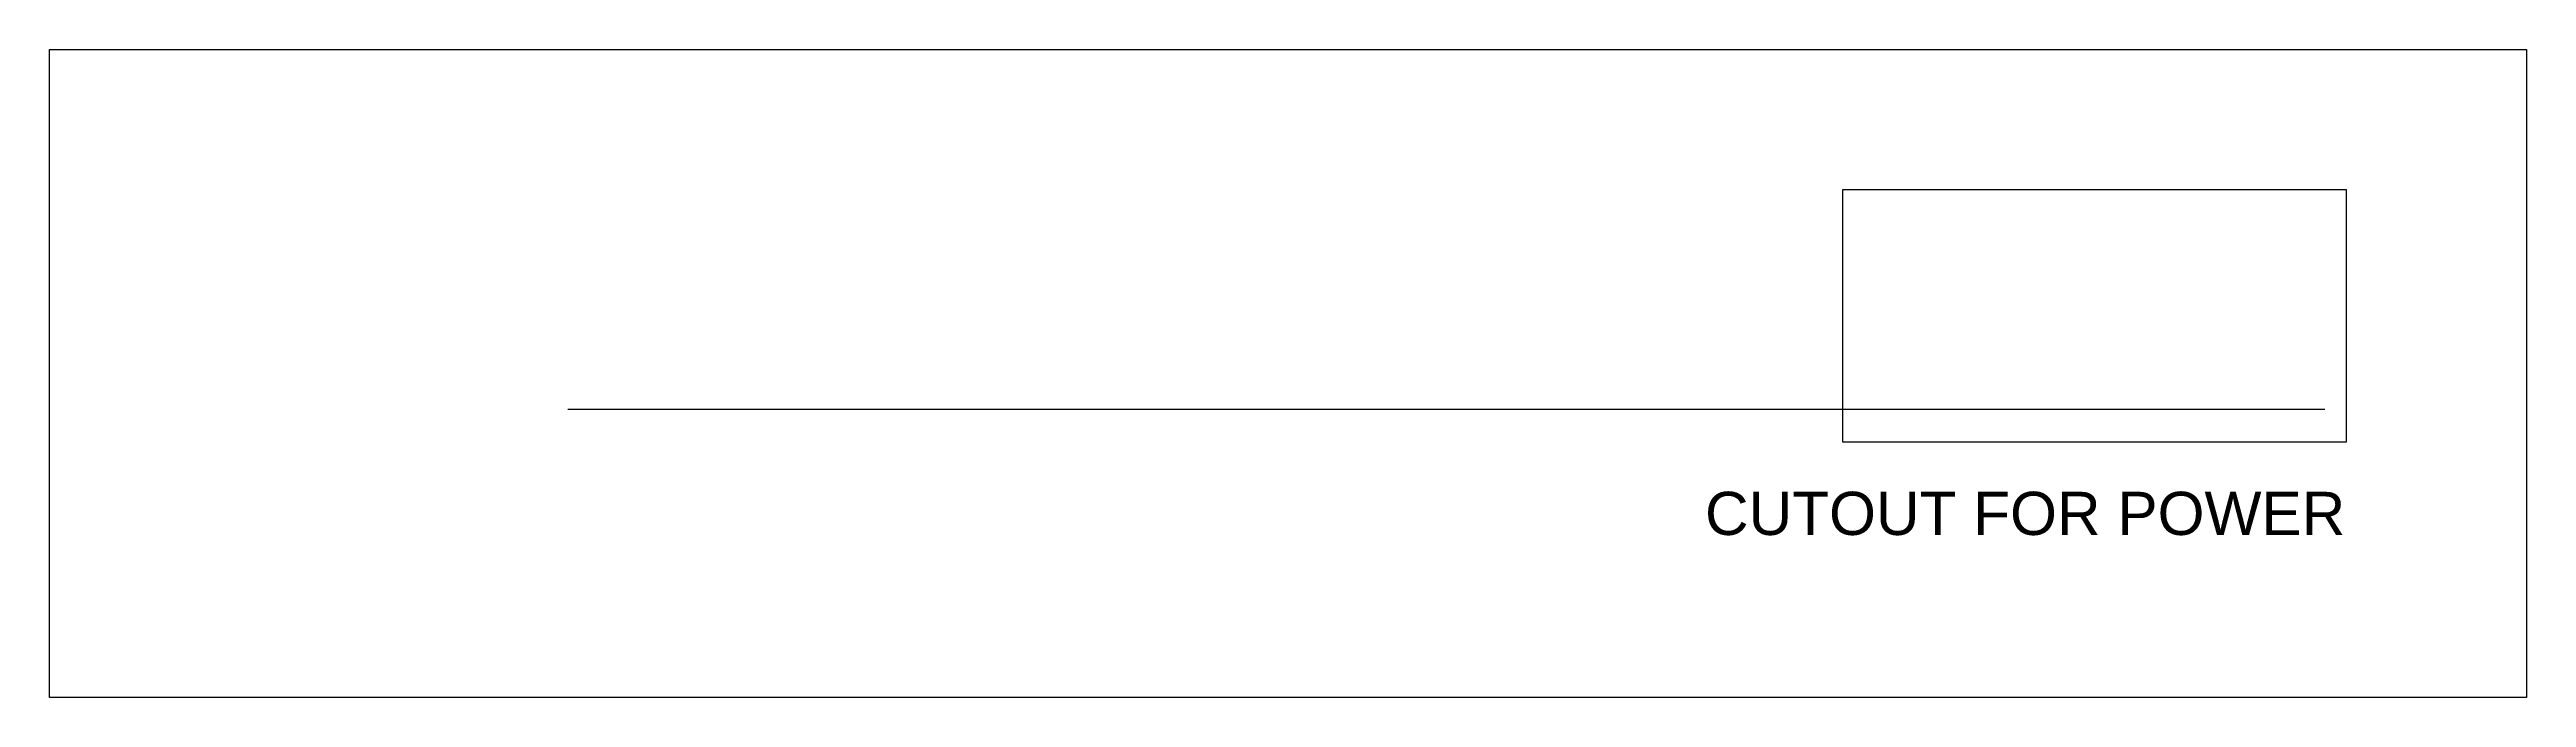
# Model space of a CAD drawing. Header units: millimetres. Extents: x 56 to 400, y 0 to 90.
import ezdxf

# ---------------------------------------------------------------- set-up
doc = ezdxf.new("R2010")
doc.units = ezdxf.units.MM
doc.layers.get('0').update_dxf_attribs({"lineweight": 25})
doc.layers.add('printplate', color=3, linetype='Continuous', lineweight=25, true_color=0x00ff00)
doc.styles.add('textstyle11', font='')
doc.styles.get('textstyle11').set_extended_font_data('Arial')

msp = doc.modelspace()

# ---------------------------------------------------------------- linework, layer by layer
for p, q in [((56, 0), (56, 90)), ((56, 90), (400, 90)), ((400, 90), (400, 0)), ((375, 70.5), (305, 70.5)), ((305, 70.5), (305, 35.5)), ((375, 35.5), (375, 70.5)), ((305, 35.5), (375, 35.5)), ((400, 0), (56, 0))]:
    msp.add_line(p, q)
at = {"layer": 'printplate'}
msp.add_line((372, 40), (128, 40), dxfattribs=at)

# ---------------------------------------------------------------- texts
at = {"insert": (374.84, 28.57), "char_height": 1, "attachment_point": 3, "style": 'textstyle11'}
msp.add_mtext('\\C3;\\H6;CUTOUT FOR POWER\\P', dxfattribs=at)

doc.saveas('drawing.dxf')
